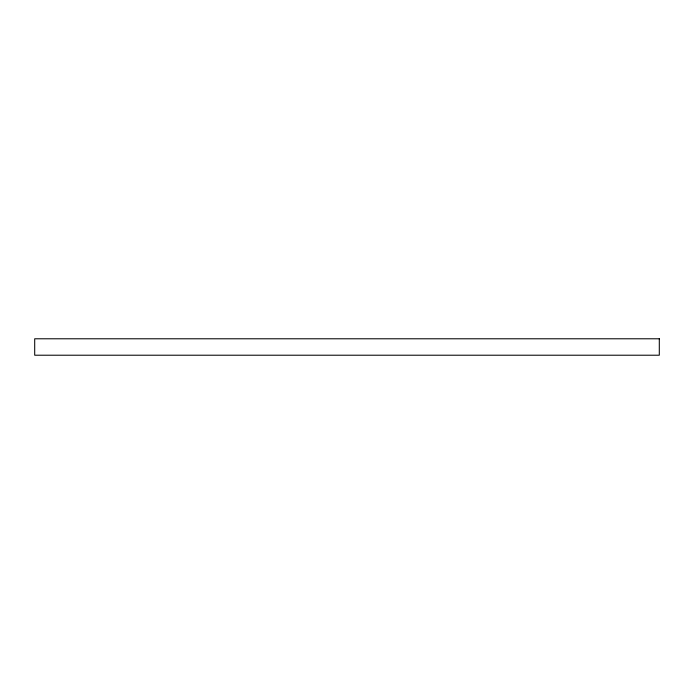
<?xml version="1.0" encoding="UTF-8"?>
<svg xmlns="http://www.w3.org/2000/svg" width="694" height="694" viewBox="0 0 694 694"><rect width="100%" height="100%" fill="white"/><g stroke="black" fill="none" stroke-linecap="round" stroke-linejoin="round"><path stroke-width="1.04" d="M659.3 338.785L34.7 338.785L34.7 355.215L659.3 355.215L659.3 338.785"/></g></svg>
